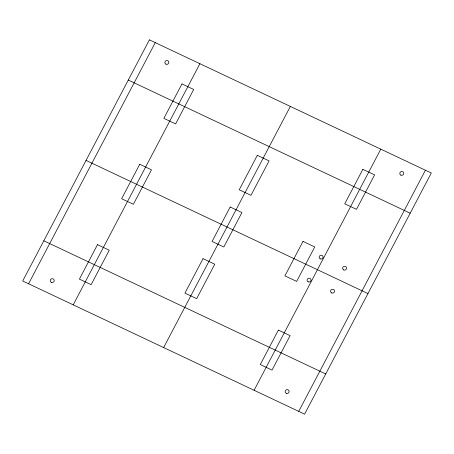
<?xml version="1.0" encoding="UTF-8"?>
<svg xmlns="http://www.w3.org/2000/svg" width="454" height="454" viewBox="0 0 454 454"><rect width="100%" height="100%" fill="white"/><g stroke="black" fill="none" stroke-linecap="round" stroke-linejoin="round"><path stroke-width="0.68" d="M28.574 283.761L155.274 42.636M73.207 304.844L199.908 63.719M163.65 347.565L290.35 106.435M254.092 390.281L380.793 149.156M298.726 411.364L425.426 170.239M128.283 80.052L410.183 213.198M86.05 160.427L367.95 293.573M43.817 240.802L325.717 373.948M149.4 39.861L22.7 280.992L304.6 414.139L431.3 173.008L149.4 39.861M97.502 244.661L79.399 279.108L91.146 284.652L109.249 250.211L97.502 244.661M139.736 164.286L121.632 198.733L133.38 204.277L151.477 169.83L139.736 164.286M181.969 83.911L163.866 118.358L175.613 123.902L193.71 89.455L181.969 83.911M203.029 258.672L184.926 293.119L196.673 298.67L214.77 264.222L203.029 258.672M230.178 207.001L212.075 241.449L223.822 246.999L241.925 212.551L230.178 207.001M257.327 155.33L239.23 189.778L250.971 195.328L269.074 160.881L257.327 155.33M303 241.397L284.902 275.845L296.649 281.395L314.747 246.948L303 241.397M278.387 330.098L260.29 364.545L272.031 370.089L290.134 335.642L278.387 330.098M362.854 169.348L344.751 203.789L356.498 209.339L374.601 174.892L362.854 169.348M400.871 175.119A1.986 1.907 -17.5 0 0 403.754 173.258A1.986 1.907 -17.5 0 0 400.7 171.816A1.986 1.907 -17.5 0 0 400.871 175.119M165.954 64.162A1.986 1.907 -17.5 0 0 168.837 62.3A1.986 1.907 -17.5 0 0 165.784 60.859A1.986 1.907 -17.5 0 0 165.954 64.162M51.319 282.326A1.986 1.907 -17.5 0 0 54.202 280.464A1.986 1.907 -17.5 0 0 51.154 279.023A1.986 1.907 -17.5 0 0 51.319 282.326M286.236 393.283A1.986 1.907 -17.5 0 0 289.119 391.422A1.986 1.907 -17.5 0 0 286.071 389.98A1.986 1.907 -17.5 0 0 286.236 393.283M308.158 281.815A1.986 1.907 -17.5 0 0 311.041 279.953A1.986 1.907 -17.5 0 0 307.988 278.512A1.986 1.907 -17.5 0 0 308.158 281.815M331.647 292.909A1.986 1.907 -17.5 0 0 334.53 291.048A1.986 1.907 -17.5 0 0 331.477 289.607A1.986 1.907 -17.5 0 0 331.647 292.909M320.223 258.848A1.986 1.907 -17.5 0 0 323.106 256.987A1.986 1.907 -17.5 0 0 320.053 255.545A1.986 1.907 -17.5 0 0 320.223 258.848M343.712 269.943A1.986 1.907 -17.5 0 0 346.595 268.081A1.986 1.907 -17.5 0 0 343.547 266.64A1.986 1.907 -17.5 0 0 343.712 269.943"/></g></svg>
